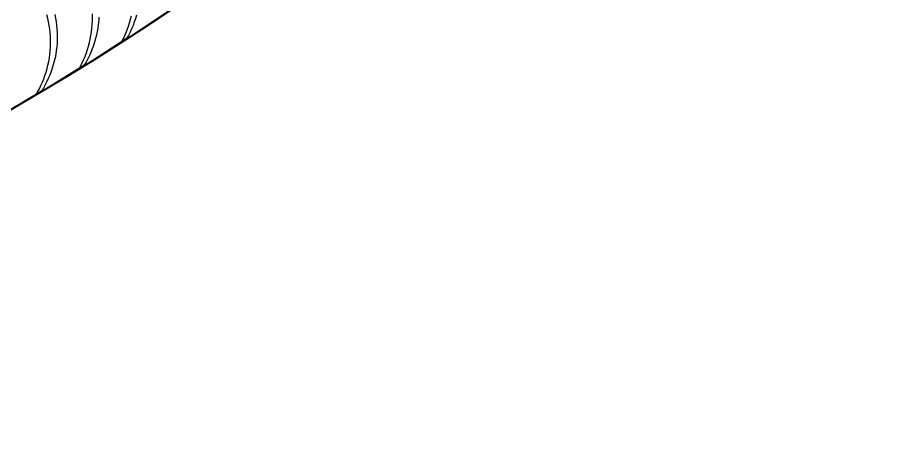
# Model space of a CAD drawing. Header units: metres. Extents: x -22.9 to 22.9, y -22.9 to 22.9.
# Drawn here: x 11.41 to 18.99, y -22.86 to -19.03 of the extents above; entities that cross this region are included whole.
import ezdxf

# ---------------------------------------------------------------- set-up
doc = ezdxf.new("R2010")
doc.units = ezdxf.units.M
doc.layers.add('SCAN_FOOTPRINTS', color=5, linetype='Continuous')
doc.layers.add('TANK_BOUNDARY', color=7, linetype='Continuous')

msp = doc.modelspace()

# ---------------------------------------------------------------- linework, layer by layer
at = {"layer": 'SCAN_FOOTPRINTS'}
for points in [[(11.7398, -19.0072), (11.746, -19.0384), (11.7511, -19.0698), (11.7552, -19.1013), (11.7581, -19.1329), (11.7599, -19.1647), (11.7605, -19.1965), (11.7601, -19.2282), (11.7585, -19.26), (11.7558, -19.2917), (11.752, -19.3232), (11.7471, -19.3546), (11.7411, -19.3858), (11.7339, -19.4168), (11.7257, -19.4475), (11.7164, -19.4779), (11.706, -19.508), (11.6946, -19.5376), (11.6822, -19.5669), (11.6687, -19.5956), (11.6542, -19.6239), (11.6387, -19.6517), (11.6223, -19.6789), (11.1917, -19.933)], [(12.1264, -19.0305), (12.1243, -19.0622), (12.1211, -19.0939), (12.1168, -19.1253), (12.1114, -19.1567), (12.1048, -19.1878), (12.0972, -19.2186), (12.0885, -19.2492), (12.0787, -19.2794), (12.0679, -19.3093), (12.056, -19.3388), (12.043, -19.3678), (12.0291, -19.3964), (12.0141, -19.4244), (11.9982, -19.452), (11.5726, -19.7143), (11.5726, -19.7143), (11.5885, -19.6868), (11.6035, -19.6588), (11.6174, -19.6302), (11.6303, -19.6012), (11.6422, -19.5717), (11.6531, -19.5418), (11.6629, -19.5116), (11.6716, -19.481), (11.6792, -19.4501), (11.6857, -19.419), (11.6912, -19.3877), (11.6955, -19.3562), (11.6987, -19.3246), (11.7008, -19.2929), (11.7017, -19.2611), (11.7016, -19.2293), (11.7003, -19.1976), (11.6979, -19.1659), (11.6944, -19.1343), (11.6897, -19.1028), (11.684, -19.0716), (11.6772, -19.0405), (11.6692, -19.0097)], [(12.4561, -19.0134), (12.4469, -19.0438), (12.4366, -19.0739), (12.4253, -19.1036), (12.4129, -19.1329), (12.3995, -19.1617), (12.3851, -19.19), (12.3697, -19.2178), (11.9492, -19.4883), (11.9492, -19.4883), (11.9646, -19.4605), (11.979, -19.4322), (11.9924, -19.4034), (12.0048, -19.3741), (12.0161, -19.3444), (12.0264, -19.3143), (12.0356, -19.2839), (12.0437, -19.2532), (12.0507, -19.2222), (12.0567, -19.1909), (12.0615, -19.1595), (12.0652, -19.1279), (12.0678, -19.0963), (12.0693, -19.0645), (12.0696, -19.0327), (12.0689, -19.001)], [(12.7367, -18.9766), (12.3215, -19.2552), (12.3215, -19.2552), (12.3363, -19.2271), (12.3502, -19.1985), (12.363, -19.1694), (12.3748, -19.1399), (12.3856, -19.11), (12.3953, -19.0797), (12.4039, -19.0491), (12.4114, -19.0182)]]:
    msp.add_lwpolyline(points, dxfattribs=at)
at = {"layer": 'TANK_BOUNDARY'}
msp.add_circle((0, 0), 22.86, dxfattribs=at)

doc.saveas('drawing.dxf')
